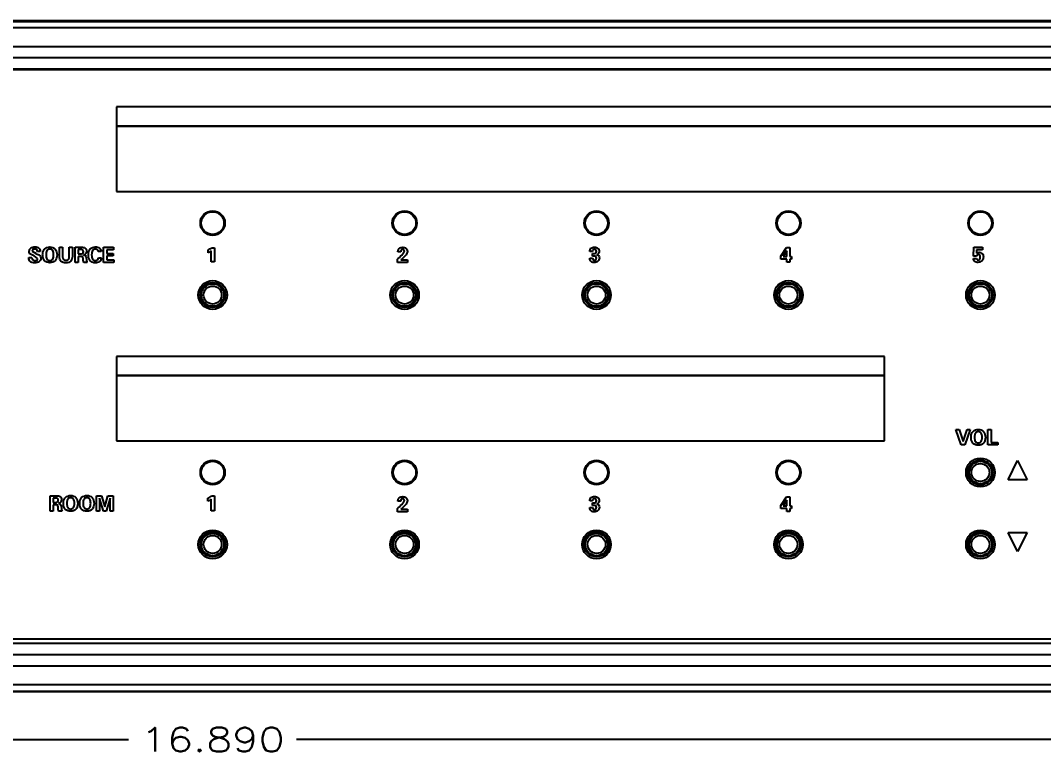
# Model space of a CAD drawing. Header units: inches. Extents: x 0 to 34, y 0 to 22.
# Drawn here: x 14.66 to 19.99, y 3.96 to 7.84 of the extents above; entities that cross this region are included whole.
import ezdxf
from ezdxf.enums import TextEntityAlignment as Align

# ---------------------------------------------------------------- set-up
doc = ezdxf.new("R2010")
doc.units = ezdxf.units.IN
doc.header["$LTSCALE"] = 1.87
doc.header["$MEASUREMENT"] = 0
doc.layers.get('0').update_dxf_attribs({"linetype": 'CONTINUOUS'})
doc.layers.add('3_ALL_AXES', color=7, linetype='CONTINUOUS')
doc.layers.add('5_ALL_CURVES', color=7, linetype='CONTINUOUS')
doc.styles.get("Standard").update_dxf_attribs({"font": 'SIMPLEX.SHX'})
doc.dimstyles.new('DIMSTYLE_1', dxfattribs={"dimtxt": 0.125, "dimasz": 0.18, "dimexe": 0.18, "dimexo": 0.0625, "dimgap": 0.09, "dimtad": 0, "dimtih": 1, "dimtoh": 1, "dimdec": 3, "dimzin": 4, "dimdsep": 46, "dimtxsty": 'Standard', "dimblk": '_FILLED', "dimblk1": '_FILLED', "dimblk2": '_FILLED', "dimcen": 0.09, "dimadec": 0, "dimazin": 0, "dimtp": 0.001, "dimtm": 0.001, "dimtfac": 1, "dimtdec": 3, "dimtofl": 0, "dimtmove": 0, "dimatfit": 3, "dimldrblk": '_FILLED', "dimfxl": 0, "dimtolj": 1, "dimtzin": 4, "dimarcsym": 0})

# ---------------------------------------------------------------- blocks, each defined once
blk = doc.blocks.new('_FILLED')
at = {"color": 0, "linetype": 'ByBlock'}
blk.add_solid([(0, 0), (-1, 0.174), (-1, -0.174)], dxfattribs=at)
blk = doc.blocks.new('*D2')
at = {"color": 5}
for p, q in [((7.2129, 4.3237), (7.2129, 3.9627)), ((24.1029, 4.2824), (24.1029, 3.9627)), ((7.2129, 4.0877), (15.2204, 4.0877)), ((24.1029, 4.0877), (16.0954, 4.0877))]:
    blk.add_line(p, q, dxfattribs=at)
at = {"color": 5, "xscale": 0.18, "yscale": 0.18, "zscale": 0.18, "rotation": 180}
blk.add_blockref('_FILLED', (7.2129, 4.0877), dxfattribs=at)
at = {"color": 5, "xscale": 0.18, "yscale": 0.18, "zscale": 0.18}
blk.add_blockref('_FILLED', (24.1029, 4.0877), dxfattribs=at)
at = {"color": 5, "width": 1.26}
blk.add_text('16.890', height=0.125, dxfattribs=at).set_placement((15.2829, 4.0252), (16.0329, 4.0252), align=Align.FIT)

msp = doc.modelspace()

# ---------------------------------------------------------------- linework, layer by layer
at = {"color": 8}
for p, q in [((7.3328, 7.8357), (23.983, 7.8357)), ((7.3379, 7.8306), (23.9778, 7.8306)), ((23.947, 7.797), (7.3688, 7.797)), ((23.947, 7.6986), (7.3688, 7.6986)), ((7.4763, 7.6422), (23.8395, 7.6422)), ((7.4763, 7.5823), (23.8395, 7.5823)), ((23.8385, 7.5813), (7.4772, 7.5813)), ((23.8154, 7.5777), (7.5004, 7.5777)), ((15.1579, 7.3847), (15.1579, 7.2847)), ((21.1579, 7.3847), (15.1579, 7.3847)), ((15.1579, 7.2847), (21.1579, 7.2847)), ((15.1579, 6.0847), (15.1579, 5.9847)), ((19.1579, 6.0847), (15.1579, 6.0847)), ((19.1579, 5.9847), (19.1579, 6.0847)), ((15.1579, 5.9847), (19.1579, 5.9847)), ((23.8395, 4.5891), (7.4763, 4.5891)), ((7.4772, 4.5901), (23.8385, 4.5901)), ((7.5004, 4.6127), (23.8154, 4.6127)), ((23.8395, 4.5292), (7.4763, 4.5292)), ((7.3688, 4.4728), (23.947, 4.4728)), ((7.3688, 4.3744), (23.947, 4.3744)), ((23.983, 4.3357), (7.3328, 4.3357)), ((7.3379, 4.3408), (23.9778, 4.3408))]:
    msp.add_line(p, q, dxfattribs=at)
at = {"color": 5}
for p, q in [((14.7184, 6.6334), (14.7377, 6.6206)), ((14.7377, 6.6206), (14.7387, 6.6202)), ((14.7594, 6.6317), (14.7448, 6.6317)), ((14.7594, 6.6321), (14.7594, 6.6317)), ((14.8596, 6.6048), (14.8596, 6.654)), ((14.8596, 6.654), (14.8763, 6.654)), ((14.8763, 6.654), (14.8763, 6.6036)), ((14.9108, 6.6043), (14.9108, 6.654)), ((14.9108, 6.654), (14.927, 6.654)), ((14.927, 6.654), (14.927, 6.6048)), ((14.9418, 6.574), (14.9418, 6.654)), ((14.9418, 6.654), (14.9744, 6.654)), ((14.9582, 6.6416), (14.9582, 6.6192)), ((14.9681, 6.6416), (14.9582, 6.6416)), ((14.9582, 6.6192), (14.9681, 6.6192)), ((15.0779, 6.6309), (15.0624, 6.6309)), ((15.0896, 6.574), (15.0896, 6.654)), ((15.0896, 6.654), (15.1416, 6.654)), ((15.1066, 6.6408), (15.1066, 6.6219)), ((15.1416, 6.6408), (15.1066, 6.6408)), ((15.1066, 6.6219), (15.1394, 6.6219)), ((15.1394, 6.6219), (15.1394, 6.6089)), ((15.1416, 6.654), (15.1416, 6.6408)), ((15.6338, 6.6252), (15.6338, 6.64)), ((15.6508, 6.577), (15.6508, 6.6344)), ((15.6523, 6.6511), (15.6668, 6.6511)), ((15.6668, 6.6511), (15.6668, 6.577)), ((16.6236, 6.6305), (16.6236, 6.6314)), ((16.638, 6.6305), (16.6236, 6.6305)), ((17.6371, 6.6322), (17.6226, 6.6322)), ((17.6372, 6.6206), (17.6431, 6.6206)), ((17.6372, 6.6077), (17.6372, 6.6206)), ((18.6187, 6.6077), (18.6485, 6.6527)), ((18.6497, 6.6347), (18.6305, 6.6049)), ((18.6485, 6.6527), (18.6649, 6.6527)), ((18.6497, 6.6049), (18.6497, 6.6347)), ((18.6649, 6.6527), (18.6649, 6.6049)), ((19.6217, 6.6079), (19.6234, 6.6534)), ((19.6234, 6.6534), (19.6688, 6.6534)), ((19.6378, 6.6409), (19.6367, 6.622)), ((19.6688, 6.6409), (19.6378, 6.6409)), ((19.6688, 6.6534), (19.6688, 6.6409)), ((14.7, 6.5989), (14.7, 6.6)), ((14.7, 6.6), (14.7165, 6.6)), ((14.746, 6.595), (14.7276, 6.6089)), ((14.9582, 6.574), (14.9418, 6.574)), ((14.9582, 6.6062), (14.9582, 6.574)), ((14.9727, 6.6062), (14.9582, 6.6062)), ((14.984, 6.5838), (14.9829, 6.5959)), ((15.0044, 6.574), (14.9862, 6.574)), ((14.999, 6.599), (15.0004, 6.5874)), ((15.0625, 6.598), (15.0783, 6.598)), ((15.1428, 6.574), (15.0896, 6.574)), ((15.1066, 6.6089), (15.1066, 6.5873)), ((15.1394, 6.6089), (15.1066, 6.6089)), ((15.1066, 6.5873), (15.1428, 6.5873)), ((15.1428, 6.5873), (15.1428, 6.574)), ((15.6668, 6.577), (15.6508, 6.577)), ((16.6206, 6.5909), (16.6251, 6.5951)), ((16.6206, 6.5747), (16.6206, 6.5909)), ((16.6731, 6.5747), (16.6206, 6.5747)), ((16.638, 6.5878), (16.6731, 6.5878)), ((16.6731, 6.5878), (16.6731, 6.5747)), ((17.6229, 6.5959), (17.6372, 6.5959)), ((17.6229, 6.5944), (17.6229, 6.5959)), ((17.6428, 6.6077), (17.6372, 6.6077)), ((18.6187, 6.5921), (18.6187, 6.6077)), ((18.6497, 6.5921), (18.6187, 6.5921)), ((18.6305, 6.6049), (18.6497, 6.6049)), ((18.6497, 6.5753), (18.6497, 6.5921)), ((18.6649, 6.5753), (18.6497, 6.5753)), ((18.6649, 6.6049), (18.6744, 6.6049)), ((18.6744, 6.5921), (18.6649, 6.5921)), ((18.6649, 6.5921), (18.6649, 6.5753)), ((18.6744, 6.6049), (18.6744, 6.5921)), ((19.6214, 6.5954), (19.6379, 6.5954)), ((19.6214, 6.5952), (19.6214, 6.5954)), ((19.6377, 6.6079), (19.6217, 6.6079)), ((19.5291, 5.703), (19.5473, 5.703)), ((19.5577, 5.623), (19.5291, 5.703)), ((19.5473, 5.703), (19.568, 5.6405)), ((19.568, 5.6405), (19.5882, 5.703)), ((19.6053, 5.703), (19.5764, 5.623)), ((19.5882, 5.703), (19.6053, 5.703)), ((19.6968, 5.703), (19.7135, 5.703)), ((19.6968, 5.623), (19.6968, 5.703)), ((19.7135, 5.703), (19.7135, 5.6366)), ((19.5764, 5.623), (19.5577, 5.623)), ((19.7489, 5.623), (19.6968, 5.623)), ((19.7135, 5.6366), (19.7489, 5.6366)), ((19.7489, 5.6366), (19.7489, 5.623)), ((19.8021, 5.4423), (19.8512, 5.5428)), ((19.8512, 5.5428), (19.9007, 5.4422)), ((19.9007, 5.4422), (19.8021, 5.4423)), ((14.8111, 5.2787), (14.8111, 5.3587)), ((14.8111, 5.3587), (14.8437, 5.3587)), ((14.8276, 5.3463), (14.8276, 5.3239)), ((14.8375, 5.3463), (14.8276, 5.3463)), ((15.0529, 5.2787), (15.0529, 5.3587)), ((15.0529, 5.3587), (15.0794, 5.3587)), ((15.068, 5.3463), (15.068, 5.2787)), ((15.0885, 5.2787), (15.068, 5.3463)), ((15.0794, 5.3587), (15.0959, 5.3009)), ((15.0959, 5.3009), (15.1122, 5.3587)), ((15.1237, 5.3463), (15.1032, 5.2787)), ((15.1122, 5.3587), (15.1392, 5.3587)), ((15.1237, 5.2787), (15.1237, 5.3463)), ((15.1392, 5.3587), (15.1392, 5.2787)), ((15.6336, 5.3302), (15.6336, 5.3457)), ((15.6509, 5.2799), (15.6509, 5.3399)), ((15.6524, 5.3573), (15.6671, 5.3573)), ((15.6671, 5.3573), (15.6671, 5.2799)), ((16.6236, 5.3311), (16.6236, 5.3319)), ((16.638, 5.3311), (16.6236, 5.3311)), ((17.6371, 5.3328), (17.6226, 5.3328)), ((18.6187, 5.3083), (18.6485, 5.3533)), ((18.6497, 5.3353), (18.6305, 5.3055)), ((18.6485, 5.3533), (18.6649, 5.3533)), ((18.6497, 5.3055), (18.6497, 5.3353)), ((18.6649, 5.3533), (18.6649, 5.3055)), ((14.8276, 5.2787), (14.8111, 5.2787)), ((14.8276, 5.3239), (14.8375, 5.3239)), ((14.8276, 5.3109), (14.8276, 5.2787)), ((14.8421, 5.3109), (14.8276, 5.3109)), ((14.8534, 5.2884), (14.8523, 5.3005)), ((14.8738, 5.2787), (14.8556, 5.2787)), ((14.8683, 5.3037), (14.8697, 5.2921)), ((15.068, 5.2787), (15.0529, 5.2787)), ((15.1032, 5.2787), (15.0885, 5.2787)), ((15.1392, 5.2787), (15.1237, 5.2787)), ((15.6671, 5.2799), (15.6509, 5.2799)), ((16.6206, 5.2915), (16.6251, 5.2956)), ((16.6206, 5.2753), (16.6206, 5.2915)), ((16.638, 5.2884), (16.6731, 5.2884)), ((16.6731, 5.2884), (16.6731, 5.2753)), ((17.6229, 5.2965), (17.6372, 5.2965)), ((17.6229, 5.295), (17.6229, 5.2965)), ((17.6372, 5.3212), (17.6431, 5.3212)), ((17.6372, 5.3083), (17.6372, 5.3212)), ((17.6428, 5.3083), (17.6372, 5.3083)), ((18.6187, 5.2927), (18.6187, 5.3083)), ((18.6497, 5.2927), (18.6187, 5.2927)), ((18.6305, 5.3055), (18.6497, 5.3055)), ((18.6497, 5.2759), (18.6497, 5.2927)), ((18.6649, 5.3055), (18.6744, 5.3055)), ((18.6744, 5.2927), (18.6649, 5.2927)), ((18.6649, 5.2927), (18.6649, 5.2759)), ((18.6744, 5.3055), (18.6744, 5.2927)), ((16.6731, 5.2753), (16.6206, 5.2753)), ((18.6649, 5.2759), (18.6497, 5.2759)), ((19.8021, 5.1678), (19.9007, 5.1678)), ((19.8517, 5.0673), (19.8021, 5.1678)), ((19.9007, 5.1678), (19.8517, 5.0673))]:
    msp.add_line(p, q, dxfattribs=at)
at = {"color": 8}
for centre, radius in [((15.6579, 6.7797), 0.059), ((16.6579, 6.7797), 0.059), ((17.6579, 6.7797), 0.059), ((18.6579, 6.7797), 0.059), ((19.6579, 6.7797), 0.059), ((15.6579, 6.4047), 0.065), ((15.6579, 6.4047), 0.0587), ((15.6579, 6.4047), 0.0469), ((16.6579, 6.4047), 0.065), ((16.6579, 6.4047), 0.0587), ((16.6579, 6.4047), 0.0469), ((17.6579, 6.4047), 0.065), ((17.6579, 6.4047), 0.0587), ((17.6579, 6.4047), 0.0469), ((18.6579, 6.4047), 0.065), ((18.6579, 6.4047), 0.0587), ((18.6579, 6.4047), 0.0469), ((19.6579, 6.4047), 0.065), ((19.6579, 6.4047), 0.0587), ((19.6579, 6.4047), 0.0469), ((19.6579, 5.4797), 0.065), ((15.6579, 5.4797), 0.059), ((16.6579, 5.4797), 0.059), ((17.6579, 5.4797), 0.059), ((18.6579, 5.4797), 0.059), ((19.6579, 5.4797), 0.0587), ((19.6579, 5.4797), 0.0469), ((15.6579, 5.1047), 0.065), ((15.6579, 5.1047), 0.0587), ((15.6579, 5.1047), 0.0469), ((16.6579, 5.1047), 0.065), ((16.6579, 5.1047), 0.0587), ((16.6579, 5.1047), 0.0469), ((17.6579, 5.1047), 0.065), ((17.6579, 5.1047), 0.0587), ((17.6579, 5.1047), 0.0469), ((18.6579, 5.1047), 0.065), ((18.6579, 5.1047), 0.0587), ((18.6579, 5.1047), 0.0469), ((19.6579, 5.1047), 0.065), ((19.6579, 5.1047), 0.0587), ((19.6579, 5.1047), 0.0469)]:
    msp.add_circle(centre, radius, dxfattribs=at)
at = {"color": 5}
for points, start_tangent, end_tangent in [([(14.7276, 6.6089), (14.7258, 6.6095), (14.7242, 6.6101), (14.7153, 6.6136), (14.7093, 6.617), (14.7042, 6.6234), (14.7024, 6.632), (14.7104, 6.6491), (14.7323, 6.6554), (14.7446, 6.6537)], (-0.940714, 0.3392), (0.949541, -0.313642)), ([(14.7387, 6.6202), (14.7582, 6.6102), (14.7628, 6.5965), (14.7544, 6.579), (14.7311, 6.5726), (14.7175, 6.5743), (14.7156, 6.5749)], (0.947582, -0.319512), (-0.94523, 0.326404)), ([(14.7448, 6.6317), (14.7408, 6.6411), (14.7312, 6.6444), (14.7218, 6.6416), (14.7183, 6.6342), (14.7184, 6.6334)], (-0.087894, 0.99613), (0.128268, -0.99174)), ([(14.7446, 6.6537), (14.7523, 6.6493), (14.7594, 6.6321)], (0.949541, -0.313642), (0, -1)), ([(14.7723, 6.6144), (14.7748, 6.6315), (14.7824, 6.6443), (14.8098, 6.6552), (14.8371, 6.6443), (14.8471, 6.6144), (14.8471, 6.6124)], (0.003597, 0.999994), (-0.015289, -0.999883)), ([(14.8471, 6.6124), (14.8446, 6.597), (14.8372, 6.5837), (14.8098, 6.5726), (14.7822, 6.5837), (14.7747, 6.5969), (14.7723, 6.6144)], (-0.015289, -0.999883), (0.003597, 0.999994)), ([(14.8296, 6.6143), (14.8283, 6.6269), (14.8245, 6.6361), (14.8097, 6.6437), (14.7949, 6.6361), (14.791, 6.6269), (14.7898, 6.6143)], (-0.000903, 1), (-0.001258, -0.999999)), ([(14.7898, 6.6143), (14.791, 6.6015), (14.7949, 6.5922), (14.8097, 6.5846), (14.8245, 6.5922), (14.8283, 6.6015), (14.8296, 6.6143)], (-0.001258, -0.999999), (-0.000903, 1)), ([(14.9681, 6.6192), (14.9809, 6.6217), (14.9844, 6.6302), (14.9811, 6.6391), (14.9681, 6.6416)], (1, 0), (-1, 0)), ([(14.9744, 6.654), (14.9945, 6.6491), (15.0009, 6.6339), (14.9973, 6.6207), (14.9857, 6.6141)], (1, 0), (-0.97148, -0.237122)), ([(14.9857, 6.6141), (14.9951, 6.6101), (14.999, 6.599)], (0.993783, -0.111333), (0.12127, -0.99262)), ([(15.0783, 6.598), (15.0693, 6.5791), (15.0463, 6.5726), (15.0309, 6.5753), (15.0197, 6.5831), (15.0129, 6.5959), (15.0106, 6.6137), (15.011, 6.6209)], (-0.068164, -0.997674), (0.092697, 0.995694)), ([(15.011, 6.6209), (15.013, 6.6315), (15.02, 6.6446), (15.0313, 6.6526), (15.0466, 6.6553), (15.069, 6.6488), (15.0779, 6.6309)], (0.092697, 0.995694), (0.049989, -0.99875)), ([(15.0624, 6.6309), (15.0581, 6.6401), (15.0473, 6.6436), (15.0325, 6.6361), (15.0288, 6.6268), (15.0275, 6.614), (15.0277, 6.6081)], (-0.047175, 0.998887), (0.076346, -0.997081)), ([(15.6338, 6.64), (15.6439, 6.6451), (15.6523, 6.6511)], (0.920517, 0.390702), (0.759091, 0.650985)), ([(15.6508, 6.6344), (15.6416, 6.6286), (15.6338, 6.6252)], (-0.823793, -0.566891), (-0.945879, -0.324521)), ([(16.6236, 6.6314), (16.6301, 6.6474), (16.6481, 6.6534), (16.666, 6.6478), (16.6727, 6.6328), (16.6727, 6.6317)], (0, 1), (-0.03492, -0.99939)), ([(16.6251, 6.5951), (16.6488, 6.6189), (16.6572, 6.6331), (16.6547, 6.6397), (16.6483, 6.6422), (16.6412, 6.6397)], (0.738906, 0.673808), (-0.727074, -0.686559)), ([(16.6412, 6.6397), (16.6408, 6.6393), (16.638, 6.6305)], (-0.727074, -0.686559), (-0.03623, -0.999343)), ([(16.6727, 6.6317), (16.6656, 6.6144), (16.638, 6.5878)], (-0.03492, -0.99939), (-0.767254, -0.641343)), ([(17.6226, 6.6322), (17.6291, 6.6483), (17.6473, 6.654), (17.6655, 6.648), (17.6722, 6.6317), (17.6722, 6.6309)], (0.010716, 0.999943), (-0.021052, -0.999778)), ([(17.6471, 6.6427), (17.6399, 6.6398), (17.6371, 6.6322)], (-1, 0.000359), (-0.023479, -0.999724)), ([(17.6592, 6.6146), (17.6693, 6.6085), (17.6727, 6.5972), (17.6654, 6.5805), (17.6463, 6.574), (17.6379, 6.575)], (0.968966, -0.247194), (-0.968888, 0.247501)), ([(17.6431, 6.6206), (17.6543, 6.623), (17.6575, 6.6313), (17.6547, 6.6397), (17.6471, 6.6427)], (1, 0), (-1, 0.000359)), ([(17.6722, 6.6309), (17.669, 6.6207), (17.6592, 6.6146)], (-0.021052, -0.999778), (-0.962729, -0.270469)), ([(19.6367, 6.622), (19.6432, 6.6261), (19.6506, 6.6273), (19.6671, 6.6206), (19.6735, 6.603), (19.6657, 6.5825), (19.6648, 6.5817)], (0.741874, 0.67054), (-0.743626, -0.668596)), ([(19.6574, 6.6034), (19.6546, 6.6121), (19.6474, 6.6159), (19.6415, 6.6138), (19.6377, 6.6079)], (-0.042093, 0.999114), (-0.313613, -0.949551)), ([(14.7156, 6.5749), (14.7078, 6.5792), (14.7, 6.5989)], (-0.94523, 0.326404), (0, 1)), ([(14.7165, 6.6), (14.7203, 6.588), (14.732, 6.584), (14.7421, 6.5871), (14.746, 6.595)], (0, -1), (0.002956, 0.999996)), ([(14.927, 6.6048), (14.9187, 6.5807), (14.9082, 6.5747), (14.8933, 6.5728), (14.8784, 6.5747), (14.8679, 6.5806), (14.8596, 6.6048)], (0, -1), (0, 1)), ([(14.8763, 6.6036), (14.8807, 6.5903), (14.8938, 6.5859), (14.9067, 6.5904), (14.9108, 6.6043)], (0, -1), (0, 1)), ([(14.9829, 6.5959), (14.9807, 6.6047), (14.9727, 6.6062)], (-0.088575, 0.996069), (-1, 0)), ([(14.9862, 6.574), (14.9849, 6.5778), (14.984, 6.5838)], (-0.445966, 0.89505), (-0.08854, 0.996073)), ([(15.0004, 6.5874), (15.002, 6.5794), (15.0044, 6.574)], (0.129131, -0.991628), (0.579726, -0.814812)), ([(15.0277, 6.6081), (15.0287, 6.6008), (15.0324, 6.5916), (15.0474, 6.5843), (15.058, 6.5881), (15.0625, 6.598)], (0.076346, -0.997081), (0.070369, 0.997521)), ([(17.6379, 6.575), (17.6292, 6.5795), (17.6229, 6.5944)], (-0.968888, 0.247501), (0, 1)), ([(17.6372, 6.5959), (17.6399, 6.5883), (17.647, 6.5855), (17.6547, 6.5886), (17.6575, 6.597), (17.6575, 6.5975)], (0.023193, -0.999731), (-0.050081, 0.998745)), ([(17.6575, 6.5975), (17.6543, 6.6053), (17.6428, 6.6077)], (-0.050081, 0.998745), (-1, 0)), ([(19.6648, 6.5817), (19.6452, 6.5746), (19.6279, 6.5803), (19.6214, 6.5952)], (-0.743626, -0.668596), (0, 1)), ([(19.6379, 6.5954), (19.6402, 6.5893), (19.6462, 6.5871), (19.6544, 6.5912), (19.6574, 6.6023), (19.6574, 6.6034)], (0.027139, -0.999632), (-0.042093, 0.999114)), ([(19.6093, 5.6634), (19.6117, 5.6805), (19.6193, 5.6933), (19.6467, 5.7042), (19.6741, 5.6933), (19.6841, 5.6634), (19.6841, 5.6614)], (0.003597, 0.999994), (-0.015289, -0.999883)), ([(19.6841, 5.6614), (19.6816, 5.646), (19.6742, 5.6328), (19.6467, 5.6217), (19.6192, 5.6327), (19.6117, 5.6459), (19.6093, 5.6634)], (-0.015289, -0.999883), (0.003597, 0.999994)), ([(19.6665, 5.6633), (19.6653, 5.676), (19.6614, 5.6852), (19.6466, 5.6927), (19.6319, 5.6852), (19.628, 5.676), (19.6268, 5.6633)], (-0.000903, 1), (-0.001258, -0.999999)), ([(19.6268, 5.6633), (19.628, 5.6505), (19.6319, 5.6412), (19.6466, 5.6336), (19.6615, 5.6412), (19.6653, 5.6505), (19.6665, 5.6633)], (-0.001258, -0.999999), (-0.000903, 1)), ([(14.8375, 5.3239), (14.8503, 5.3263), (14.8537, 5.3349), (14.8505, 5.3438), (14.8375, 5.3463)], (1, 0), (-1, 0)), ([(14.8437, 5.3587), (14.8638, 5.3538), (14.8703, 5.3385), (14.8667, 5.3254), (14.8551, 5.3187)], (1, 0), (-0.97148, -0.237122)), ([(14.8804, 5.3191), (14.8829, 5.3361), (14.8905, 5.349), (14.9179, 5.3599), (14.9452, 5.349), (14.9553, 5.3191), (14.9553, 5.3171)], (0.003597, 0.999994), (-0.015289, -0.999883)), ([(14.9377, 5.319), (14.9364, 5.3316), (14.9326, 5.3408), (14.9178, 5.3483), (14.9031, 5.3408), (14.8992, 5.3316), (14.898, 5.319)], (-0.000903, 1), (-0.001258, -0.999999)), ([(14.9654, 5.3191), (14.9679, 5.3361), (14.9754, 5.349), (15.0029, 5.3599), (15.0302, 5.349), (15.0402, 5.3191), (15.0402, 5.3171)], (0.003597, 0.999994), (-0.015289, -0.999883)), ([(15.0227, 5.319), (15.0214, 5.3316), (15.0176, 5.3408), (15.0028, 5.3483), (14.988, 5.3408), (14.9841, 5.3316), (14.9829, 5.319)], (-0.000903, 1), (-0.001258, -0.999999)), ([(15.6336, 5.3457), (15.6438, 5.351), (15.6524, 5.3573)], (0.915957, 0.401276), (0.749237, 0.662302)), ([(15.6509, 5.3399), (15.6415, 5.3339), (15.6336, 5.3302)], (-0.815169, -0.579223), (-0.942289, -0.3348)), ([(16.6236, 5.3319), (16.6301, 5.348), (16.6481, 5.3539), (16.666, 5.3483), (16.6727, 5.3334), (16.6727, 5.3323)], (0, 1), (-0.03492, -0.99939)), ([(16.6251, 5.2956), (16.6488, 5.3195), (16.6572, 5.3337), (16.6547, 5.3402), (16.6483, 5.3428), (16.6412, 5.3403)], (0.738906, 0.673808), (-0.727074, -0.686559)), ([(16.6412, 5.3403), (16.6408, 5.3399), (16.638, 5.3311)], (-0.727074, -0.686559), (-0.03623, -0.999343)), ([(16.6727, 5.3323), (16.6656, 5.315), (16.638, 5.2884)], (-0.03492, -0.99939), (-0.767254, -0.641343)), ([(17.6226, 5.3328), (17.6291, 5.3489), (17.6473, 5.3546), (17.6655, 5.3486), (17.6722, 5.3323), (17.6722, 5.3315)], (0.010716, 0.999943), (-0.021052, -0.999778)), ([(17.6471, 5.3433), (17.6399, 5.3404), (17.6371, 5.3328)], (-1, 0.000359), (-0.023479, -0.999724)), ([(17.6431, 5.3212), (17.6543, 5.3236), (17.6575, 5.3318), (17.6547, 5.3402), (17.6471, 5.3433)], (1, 0), (-1, 0.000359)), ([(17.6722, 5.3315), (17.669, 5.3213), (17.6592, 5.3152)], (-0.021052, -0.999778), (-0.962729, -0.270469)), ([(14.8523, 5.3005), (14.85, 5.3094), (14.8421, 5.3109)], (-0.088575, 0.996069), (-1, 0)), ([(14.8556, 5.2787), (14.8542, 5.2825), (14.8534, 5.2884)], (-0.445966, 0.89505), (-0.08854, 0.996073)), ([(14.8551, 5.3187), (14.8644, 5.3147), (14.8683, 5.3037)], (0.993783, -0.111333), (0.12127, -0.99262)), ([(14.8697, 5.2921), (14.8713, 5.284), (14.8738, 5.2787)], (0.129131, -0.991628), (0.579726, -0.814812)), ([(14.9553, 5.3171), (14.9528, 5.3016), (14.9454, 5.2884), (14.9179, 5.2773), (14.8904, 5.2884), (14.8829, 5.3015), (14.8804, 5.3191)], (-0.015289, -0.999883), (0.003597, 0.999994)), ([(14.898, 5.319), (14.8992, 5.3061), (14.903, 5.2968), (14.9178, 5.2892), (14.9327, 5.2968), (14.9364, 5.3061), (14.9377, 5.319)], (-0.001258, -0.999999), (-0.000903, 1)), ([(15.0402, 5.3171), (15.0377, 5.3016), (15.0303, 5.2884), (15.0029, 5.2773), (14.9753, 5.2884), (14.9678, 5.3015), (14.9654, 5.3191)], (-0.015289, -0.999883), (0.003597, 0.999994)), ([(14.9829, 5.319), (14.9841, 5.3061), (14.988, 5.2968), (15.0028, 5.2892), (15.0176, 5.2968), (15.0214, 5.3061), (15.0227, 5.319)], (-0.001258, -0.999999), (-0.000903, 1)), ([(17.6379, 5.2755), (17.6292, 5.2801), (17.6229, 5.295)], (-0.968888, 0.247501), (0, 1)), ([(17.6372, 5.2965), (17.6399, 5.2889), (17.647, 5.286), (17.6547, 5.2892), (17.6575, 5.2976), (17.6575, 5.298)], (0.023193, -0.999731), (-0.050081, 0.998745)), ([(17.6592, 5.3152), (17.6693, 5.3091), (17.6727, 5.2978), (17.6654, 5.2811), (17.6463, 5.2746), (17.6379, 5.2755)], (0.968966, -0.247194), (-0.968888, 0.247501)), ([(17.6575, 5.298), (17.6543, 5.3059), (17.6428, 5.3083)], (-0.050081, 0.998745), (-1, 0))]:
    msp.add_spline(points, degree=3, dxfattribs=dict(at, start_tangent=start_tangent, end_tangent=end_tangent))
at = {"layer": '3_ALL_AXES', "color": 8}
for centre, radius in [((15.6579, 6.7797), 0.064), ((16.6579, 6.7797), 0.064), ((17.6579, 6.7797), 0.064), ((18.6579, 6.7797), 0.064), ((19.6579, 6.7797), 0.064), ((15.6579, 6.4047), 0.075), ((16.6579, 6.4047), 0.075), ((17.6579, 6.4047), 0.075), ((18.6579, 6.4047), 0.075), ((19.6579, 6.4047), 0.075), ((15.6579, 5.4797), 0.064), ((16.6579, 5.4797), 0.064), ((17.6579, 5.4797), 0.064), ((18.6579, 5.4797), 0.064), ((19.6579, 5.4797), 0.075), ((15.6579, 5.1047), 0.075), ((16.6579, 5.1047), 0.075), ((17.6579, 5.1047), 0.075), ((18.6579, 5.1047), 0.075), ((19.6579, 5.1047), 0.075)]:
    msp.add_circle(centre, radius, dxfattribs=at)
at = {"layer": '5_ALL_CURVES', "color": 8}
for p, q in [((15.1579, 7.2847), (15.1579, 6.9447)), ((21.1579, 7.2847), (15.1579, 7.2847)), ((15.1579, 6.9447), (21.1579, 6.9447)), ((15.1579, 5.9847), (15.1579, 5.6447)), ((19.1579, 5.9847), (15.1579, 5.9847)), ((19.1579, 5.6447), (19.1579, 5.9847)), ((15.1579, 5.6447), (19.1579, 5.6447))]:
    msp.add_line(p, q, dxfattribs=at)

# ---------------------------------------------------------------- dimensions: what is measured, and where the dimension line sits
at = {"color": 5}
dim = msp.add_linear_dim(base=(24.1029, 4.0877), p1=(7.2129, 4.3237), p2=(24.1029, 4.2824), dimstyle='DIMSTYLE_1', dxfattribs=at)
dim.commit()
dim.dimension.update_dxf_attribs({"geometry": '*D2', "text_midpoint": (15.2829, 4.0877), "dimtype": 160})

doc.saveas('drawing.dxf')
